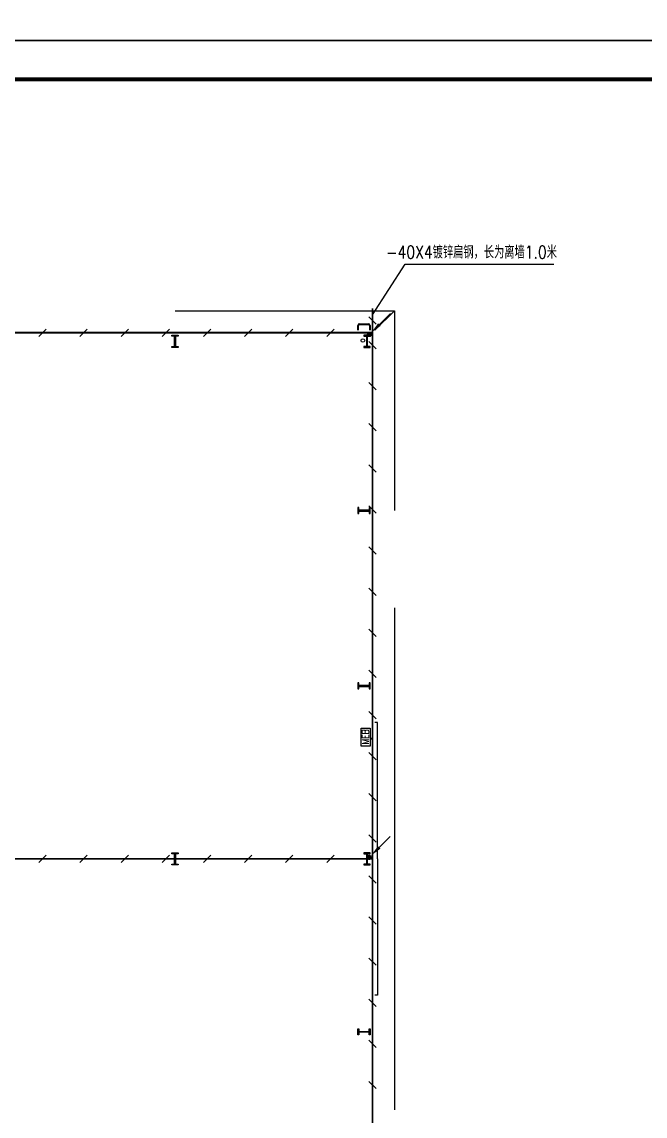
# Model space of a CAD drawing. Extents: x 921423 to 1291758, y 534425 to 1049953.
# Drawn here: x 1160743 to 1186308, y 604859 to 649779 of the extents above; entities that cross this region are included whole.
import ezdxf

# ---------------------------------------------------------------- set-up
doc = ezdxf.new("R2010")
doc.units = 0
doc.header["$LTSCALE"] = 1000
doc.header["$MEASUREMENT"] = 0
doc.linetypes.add('CENTER2', pattern=[1.125, 0.75, -0.125, 0.125, -0.125])
for name, color, linetype in [('AXIS', 3, 'Continuous'), ('BEAM', 7, 'Continuous'), ('DIM-照明', 3, 'Continuous'), ('DIM-箱柜', 3, 'Continuous'), ('DIM_IDEN', 3, 'Continuous'), ('EQUIP-照明', 3, 'Continuous'), ('LWIRE', 4, 'Continuous'), ('PUB_TITLE', 4, 'Continuous'), ('SHTLN', 4, 'Continuous'), ('WIRE-接地', 4, 'Continuous'), ('刚柱', 2, 'Continuous'), ('卫浴', 7, 'Continuous'), ('散水', 32, 'Continuous')]:
    doc.layers.add(name, color=color, linetype=linetype)
doc.styles.add('_TEL_DIM', font='SIMPLEX', dxfattribs={"width": 0.8, "height": 3.5, "bigfont": 'HZTXT'})
doc.styles.get("Standard").update_dxf_attribs({"font": 'gbenor.shx', "bigfont": 'gbcbig.shx'})

# ---------------------------------------------------------------- blocks, each defined once
blk = doc.blocks.new('sdhfxdhnfdhx')
h = blk.add_hatch(color=256)
h.paths.add_polyline_path([(3050366, 936899), (3050616, 936899), (3050616, 936859), (3050366, 936859)])
h.paths.add_polyline_path([(3050511, 937319), (3050511, 936899), (3050471, 936899), (3050471, 937319)])
h.paths.add_polyline_path([(3050366, 937359), (3050616, 937359), (3050616, 937319), (3050366, 937319)])
for points in [[(3050366, 937359), (3050616, 937359), (3050616, 937319), (3050366, 937319)], [(3050511, 937319), (3050511, 936899), (3050471, 936899), (3050471, 937319)], [(3050366, 936899), (3050616, 936899), (3050616, 936859), (3050366, 936859)]]:
    blk.add_lwpolyline(points, close=True)
blk = doc.blocks.new('A$C35DB12B6')
at = {"layer": 'BEAM', "linetype": 'ByBlock'}
for p, q in [((39, 500), (239, 500)), ((39, 473), (239, 473)), ((240, 27), (40, 27)), ((240, 0), (40, 0)), ((279, 433), (280, 67)), ((306, 433), (307, 67))]:
    blk.add_line(p, q, dxfattribs=at)
for centre, radius, start, end in [((239, 433), 66.7, 0, 90), ((239, 433), 40, 0, 90), ((240, 67), 40, 270, 0), ((240, 67), 66.7, 270, 0)]:
    blk.add_arc(centre, radius, start, end, dxfattribs=at)
at = {"layer": 'DIM_IDEN'}
blk.add_circle((0, 0), 0, dxfattribs=at)
blk = doc.blocks.new('$TelecSys$00000008')
blk.add_line((0.4, 0.4), (-0.4, -0.4))
blk = doc.blocks.new('$TelecSys$00000078')
for p, q in [((1.15, 1.15), (0.55, 0.55)), ((0.104, 0.104), (0.104, 0.104)), ((-0.104, -0.104), (-0.104, -0.104))]:
    blk.add_line(p, q)
at = {"const_width": 0.142}
blk.add_lwpolyline([(-0.071, 0, 1), (0.071, 0, 1)], format="xyb", close=True, dxfattribs=at)
blk.add_solid([(0.62, 0.48), (0.48, 0.62), (0.1, 0.1)])
at = {"width": 0.8, "flags": 9}
blk.add_attdef('A', (0, 0), '', height=0.00002, dxfattribs=at)

msp = doc.modelspace()

# ---------------------------------------------------------------- linework, layer by layer
at = {"color": 8}
for points in [[(1175324, 615419), (1175324, 621019), (1175224, 621019)], [(1175324, 615419), (1175324, 609819), (1175224, 609819)]]:
    msp.add_lwpolyline(points, dxfattribs=at)
at = {"layer": 'DIM-照明'}
msp.add_line((1175124, 637759), (1176465, 639838), dxfattribs=at)
at = {"layer": 'DIM-箱柜', "color": 7}
msp.add_line((1176465, 639838), (1182564, 639838), dxfattribs=at)
at = {"layer": 'EQUIP-照明'}
msp.add_lwpolyline([(1174656, 620050), (1174656, 620790), (1175024, 620790), (1175024, 620050)], close=True, dxfattribs=at)
at = {"layer": 'PUB_TITLE'}
for points in [[(1096949, 649019), (1215829, 649019), (1215829, 716219), (1096949, 716219)], [(1096949, 581819), (1215829, 581819), (1215829, 649019), (1096949, 649019)]]:
    msp.add_lwpolyline(points, close=True, dxfattribs=at)
at = {"layer": 'PUB_TITLE', "const_width": 160}
msp.add_lwpolyline([(1100949, 583419), (1214229, 583419), (1214229, 647419), (1100949, 647419)], close=True, dxfattribs=at)
at = {"layer": 'WIRE-接地', "linetype": 'CENTER2', "const_width": 75}
for points in [[(1175124, 637019), (1175124, 638019)], [(1110924, 637019), (1110924, 593819), (1175124, 593819), (1175124, 637019), (1110924, 637019)], [(1175024, 620356), (1175124, 620356)], [(1110924, 615419), (1175124, 615419)]]:
    msp.add_lwpolyline(points, dxfattribs=at)
at = {"layer": '卫浴', "color": 8}
msp.add_circle((1174733, 636699), 75, dxfattribs=at)
at = {"layer": '散水', "color": 8}
msp.add_line((1176024, 637919), (1175224, 637119), dxfattribs=at)
for points in [[(1167024, 637919), (1176024, 637919), (1176024, 629719)], [(1176024, 625719), (1176024, 605119)]]:
    msp.add_lwpolyline(points, dxfattribs=at)

# ---------------------------------------------------------------- block references
at = {"layer": 'AXIS', "color": 8, "rotation": 90}
msp.add_blockref('A$C35DB12B6', (1175024, 637079), dxfattribs=at)
at = {"layer": 'LWIRE', "xscale": 750, "yscale": 750, "zscale": 750}
for p in [(1174998, 636943), (1174990, 615479)]:
    msp.add_blockref('$TelecSys$00000078', p, dxfattribs=at)
at = {"layer": 'SHTLN', "xscale": 375, "yscale": 375, "zscale": 375}
for p, rotation in [((1175124, 637519), 90), ((1161587, 637019), 180), ((1163274, 637019), 180), ((1164962, 637019), 180), ((1166649, 637019), 180), ((1168337, 637019), 180), ((1170024, 637019), 180), ((1171712, 637019), 180), ((1173399, 637019), 180), ((1175124, 636512), 90), ((1175124, 634825), 90), ((1175124, 633137), 90), ((1175124, 631450), 90), ((1175124, 629762), 90), ((1175124, 628075), 90), ((1175124, 626387), 90), ((1175124, 624700), 90), ((1175124, 623012), 90), ((1175124, 621325), 90), ((1175124, 619637), 90), ((1175124, 617950), 90), ((1175124, 616262), 90), ((1175124, 614575), 90), ((1175124, 612887), 90), ((1175124, 611200), 90), ((1175124, 609512), 90), ((1175124, 607825), 90), ((1175124, 606137), 90)]:
    msp.add_blockref('$TelecSys$00000008', p, dxfattribs=dict(at, rotation=rotation))
for p in [(1161587, 615419), (1163274, 615419), (1164962, 615419), (1166649, 615419), (1168337, 615419), (1170024, 615419), (1171712, 615419), (1173399, 615419)]:
    msp.add_blockref('$TelecSys$00000008', p, dxfattribs=at)
at = {"layer": '刚柱', "color": 8}
for p in [(-1883467, -300441), (-1883467, -321691)]:
    msp.add_blockref('sdhfxdhnfdhx', p, dxfattribs=at)
at = {"layer": '刚柱', "color": 8, "xscale": -1}
for p in [(4225390, -300441), (4225390, -321691)]:
    msp.add_blockref('sdhfxdhnfdhx', p, dxfattribs=at)
at = {"layer": '刚柱', "color": 8, "xscale": -1, "rotation": 90}
for p in [(2111884, 3680210), (2111884, 3673010)]:
    msp.add_blockref('sdhfxdhnfdhx', p, dxfattribs=at)
at = {"layer": '刚柱', "color": 8, "rotation": 90}
msp.add_blockref('sdhfxdhnfdhx', (2111884, -2442172), dxfattribs=at)

# ---------------------------------------------------------------- texts
at = {"layer": 'DIM-箱柜', "color": 7, "style": '_TEL_DIM', "width": 0.8}
msp.add_text('-40X4镀锌扁钢，长为离墙1.0米', height=525, dxfattribs=at).set_placement((1175685, 640063))
at = {"layer": 'EQUIP-照明', "style": '_TEL_DIM', "width": 0.8}
msp.add_text('MEB', height=281.2, rotation=90, dxfattribs=at).set_placement((1174976, 620118))

doc.saveas('drawing.dxf')
